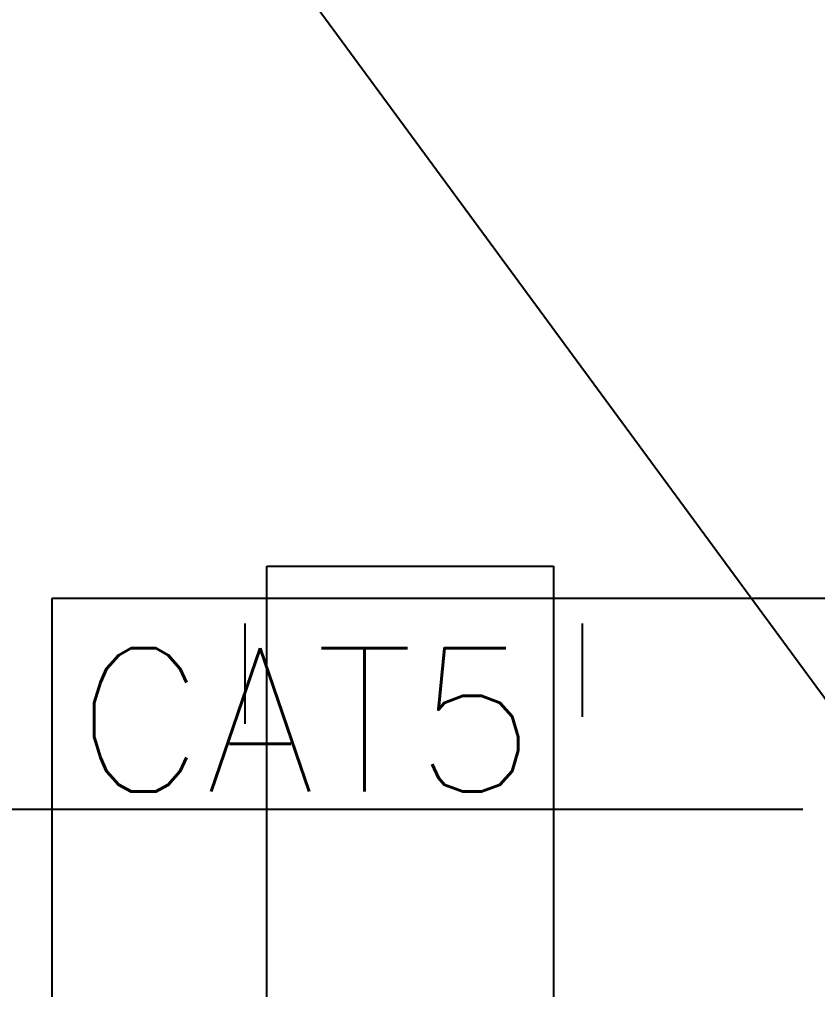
# Model space of a CAD drawing. Header units: inches. Extents: x 567429 to 582707, y 126347 to 133675.
# Drawn here: x 578093 to 578204.3, y 131431.3 to 131566.6 of the extents above; entities that cross this region are included whole.
import ezdxf

# ---------------------------------------------------------------- set-up
doc = ezdxf.new("R2010")
doc.units = ezdxf.units.IN
doc.header["$MEASUREMENT"] = 0
for name, color, linetype in [('mobl', 11, 'Continuous'), ('NURSE CALL', 3, 'Continuous'), ('SOCKET WIRE', 4, 'Continuous')]:
    doc.layers.add(name, color=color, linetype=linetype)
doc.styles.add('ROMANS', font='romans.shx')

msp = doc.modelspace()

# ---------------------------------------------------------------- linework, layer by layer
at = {"layer": 'mobl', "color": 15}
for p, q in [((578127.49, 131390.38), (578127.49, 131490.38)), ((578127.49, 131490.38), (578167.49, 131490.38)), ((578167.49, 131490.38), (578167.49, 131390.38)), ((578297.49, 131485.88), (578097.49, 131485.88)), ((578097.49, 131485.88), (578097.49, 131395.88)), ((578124.49, 131468.38), (578124.49, 131482.38)), ((578171.49, 131482.38), (578171.49, 131469.38))]:
    msp.add_line(p, q, dxfattribs=at)
at = {"layer": 'NURSE CALL', "color": 30}
msp.add_line((577938.68, 131456.5), (578202.27, 131456.5), dxfattribs=at)
at = {"layer": 'SOCKET WIRE'}
msp.add_line((577976.85, 131782.61), (578236.82, 131429.24), dxfattribs=at)

# ---------------------------------------------------------------- texts
at = {"layer": 'NURSE CALL', "color": 2, "style": 'ROMANS'}
msp.add_text('4P.T.C OR CAT5', height=20, dxfattribs=at).set_placement((577952.58, 131458.94))

doc.saveas('drawing.dxf')
